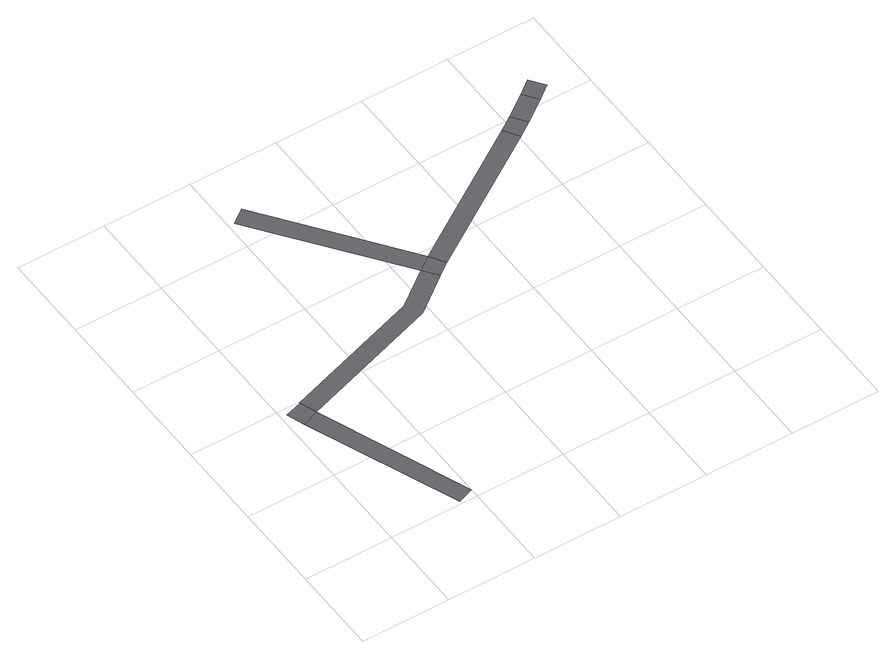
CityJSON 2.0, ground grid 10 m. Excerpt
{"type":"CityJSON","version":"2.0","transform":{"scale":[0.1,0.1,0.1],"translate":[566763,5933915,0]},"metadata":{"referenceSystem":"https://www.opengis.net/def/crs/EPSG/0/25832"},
"CityObjects":{
"road1":{"type":"Road","attributes":{"class":"transportation","name":"Intersection 17647","_createdBy":"webcityeditor","_createdAt":"2026-07-30T19:20:00.000Z","_connectedOsm2streetsRoadIds":["14376","14375","21263"],"_osm2streetsRoadEndpoints":{"14375":"end","14376":"start","21263":"start"},"_osmNodeIds":["4279078303"],"_intersectionControl":"Signed","_verticalProfile":{"placement":"surface","source":"osm_tags","elevationM":0,"osmLayer":0}},"geometry":[{"type":"MultiSurface","lod":"2","boundaries":[[[0,1,2,3,4]]],"semantics":{"surfaces":[{"type":"TrafficArea","function":"intersection","transportationUsage":"intersection","surfaceMaterial":"asphalt","source":"osm2streets","sourceType":"Connection","connectedRoadIds":["14376","14375","21263"],"roadEndpoints":{"14375":"end","14376":"start","21263":"start"},"osmNodeIds":["4279078303"]}],"values":[0]}}]},
"road2":{"type":"Road","attributes":{"class":"transportation","function":"road","name":"osm2streets road 21263","_createdBy":"webcityeditor","_createdAt":"2026-07-30T19:20:00.000Z","_osmWayIds":["975383841"],"_osm2streetsLaneCount":1,"_highwayType":"footway","_osmTags":{"highway":"footway","name":"osm2streets road 21263","layer":"0"},"_verticalProfile":{"placement":"surface","source":"osm_tags","elevationM":0,"osmLayer":0}},"geometry":[{"type":"MultiSurface","lod":"2","boundaries":[[[0,5,6,1]]],"semantics":{"surfaces":[{"type":"TrafficArea","function":"sidewalk","trafficDirection":"forward","transportationUsage":"sidewalk","surfaceMaterial":"asphalt","verticalPlacement":"surface","roadElevation":0,"source":"osm2streets","sourceType":"Footway","sourceSurfaceIndex":0,"osm2streetsLaneIndex":0,"osmWayIds":["975383841"],"allowedModes":["pedestrian"]}],"values":[0]}}]},
"road3":{"type":"Road","attributes":{"class":"transportation","function":"road","name":"osm2streets road 14375","_createdBy":"webcityeditor","_createdAt":"2026-07-30T19:20:00.000Z","_osmWayIds":["428807464"],"_osm2streetsLaneCount":1,"_highwayType":"footway","_osmTags":{"highway":"footway","name":"osm2streets road 14375","layer":"0"},"_verticalProfile":{"placement":"surface","source":"osm_tags","elevationM":0,"osmLayer":0}},"geometry":[{"type":"MultiSurface","lod":"2","boundaries":[[[7,8,2,1,9,10]]],"semantics":{"surfaces":[{"type":"TrafficArea","function":"sidewalk","trafficDirection":"forward","transportationUsage":"sidewalk","surfaceMaterial":"asphalt","verticalPlacement":"surface","roadElevation":0,"source":"osm2streets","sourceType":"Footway","sourceSurfaceIndex":0,"osm2streetsLaneIndex":0,"osmWayIds":["428807464"],"allowedModes":["pedestrian"]}],"values":[0]}}]},
"road4":{"type":"Road","attributes":{"class":"transportation","function":"road","name":"osm2streets road 14371","_createdBy":"webcityeditor","_createdAt":"2026-07-30T19:20:00.000Z","_osmWayIds":["428807462"],"_osm2streetsLaneCount":1,"_highwayType":"steps","_osmTags":{"highway":"steps","name":"osm2streets road 14371","layer":"0"},"_verticalProfile":{"placement":"surface","source":"osm_tags","elevationM":0,"osmLayer":0}},"geometry":[{"type":"MultiSurface","lod":"2","boundaries":[[[11,12,13,7]]],"semantics":{"surfaces":[{"type":"TrafficArea","function":"sidewalk","trafficDirection":"forward","transportationUsage":"sidewalk","surfaceMaterial":"asphalt","verticalPlacement":"surface","roadElevation":0,"source":"osm2streets","sourceType":"Footway","sourceSurfaceIndex":0,"osm2streetsLaneIndex":0,"osmWayIds":["428807462"],"allowedModes":["pedestrian"]}],"values":[0]}}]},
"road5":{"type":"Road","attributes":{"class":"transportation","name":"Intersection 11825","_createdBy":"webcityeditor","_createdAt":"2026-07-30T19:20:00.000Z","_connectedOsm2streetsRoadIds":["14371","14374","14375"],"_osm2streetsRoadEndpoints":{"14371":"start","14374":"end","14375":"start"},"_osmNodeIds":["4279078305"],"_intersectionControl":"Signed","_verticalProfile":{"placement":"surface","source":"osm_tags","elevationM":0,"osmLayer":0}},"geometry":[{"type":"MultiSurface","lod":"2","boundaries":[[[10,14,11,7]]],"semantics":{"surfaces":[{"type":"TrafficArea","function":"intersection","transportationUsage":"intersection","surfaceMaterial":"asphalt","source":"osm2streets","sourceType":"Connection","connectedRoadIds":["14371","14374","14375"],"roadEndpoints":{"14371":"start","14374":"end","14375":"start"},"osmNodeIds":["4279078305"]}],"values":[0]}}]},
"road6":{"type":"Road","attributes":{"class":"transportation","function":"road","name":"osm2streets road 14374","_createdBy":"webcityeditor","_createdAt":"2026-07-30T19:20:00.000Z","_osmWayIds":["428807464"],"_osm2streetsLaneCount":1,"_highwayType":"footway","_osmTags":{"highway":"footway","name":"osm2streets road 14374","layer":"0"},"_verticalProfile":{"placement":"surface","source":"osm_tags","elevationM":0,"osmLayer":0}},"geometry":[{"type":"MultiSurface","lod":"2","boundaries":[[[15,11,14,16]]],"semantics":{"surfaces":[{"type":"TrafficArea","function":"sidewalk","trafficDirection":"forward","transportationUsage":"sidewalk","surfaceMaterial":"asphalt","verticalPlacement":"surface","roadElevation":0,"source":"osm2streets","sourceType":"Footway","sourceSurfaceIndex":0,"osm2streetsLaneIndex":0,"osmWayIds":["428807464"],"allowedModes":["pedestrian"]}],"values":[0]}}]},
"road7":{"type":"Road","attributes":{"class":"transportation","name":"Intersection 3962","_createdBy":"webcityeditor","_createdAt":"2026-07-30T19:20:00.000Z","_connectedOsm2streetsRoadIds":["4720","14374"],"_osm2streetsRoadEndpoints":{"4720":"start","14374":"start"},"_osmNodeIds":["583203497"],"_intersectionControl":"Signed","_verticalProfile":{"placement":"surface","source":"osm_tags","elevationM":0,"osmLayer":0}},"geometry":[{"type":"MultiSurface","lod":"2","boundaries":[[[17,15,16,18]]],"semantics":{"surfaces":[{"type":"TrafficArea","function":"intersection","transportationUsage":"intersection","surfaceMaterial":"asphalt","source":"osm2streets","sourceType":"Connection","connectedRoadIds":["4720","14374"],"roadEndpoints":{"4720":"start","14374":"start"},"osmNodeIds":["583203497"]}],"values":[0]}}]},
"road8":{"type":"Road","attributes":{"class":"transportation","function":"road","name":"osm2streets road 4720","_createdBy":"webcityeditor","_createdAt":"2026-07-30T19:20:00.000Z","_osmWayIds":["45816943"],"_osm2streetsLaneCount":1,"_highwayType":"footway","_osmTags":{"highway":"footway","name":"osm2streets road 4720","layer":"0"},"_verticalProfile":{"placement":"surface","source":"osm_tags","elevationM":0,"osmLayer":0}},"geometry":[{"type":"MultiSurface","lod":"2","boundaries":[[[18,19,20,17]]],"semantics":{"surfaces":[{"type":"TrafficArea","function":"sidewalk","trafficDirection":"forward","transportationUsage":"sidewalk","surfaceMaterial":"metal","verticalPlacement":"surface","roadElevation":0,"source":"osm2streets","sourceType":"Footway","sourceSurfaceIndex":0,"osm2streetsLaneIndex":0,"osmWayIds":["45816943"],"allowedModes":["pedestrian"]}],"values":[0]}}]},
"road9":{"type":"Road","attributes":{"class":"transportation","name":"Intersection 3963","_createdBy":"webcityeditor","_createdAt":"2026-07-30T19:20:00.000Z","_connectedOsm2streetsRoadIds":["14372","4720"],"_osm2streetsRoadEndpoints":{"4720":"end","14372":"start"},"_osmNodeIds":["583203498"],"_intersectionControl":"Signed","_verticalProfile":{"placement":"surface","source":"osm_tags","elevationM":0,"osmLayer":0}},"geometry":[{"type":"MultiSurface","lod":"2","boundaries":[[[19,21,22,20]]],"semantics":{"surfaces":[{"type":"TrafficArea","function":"intersection","transportationUsage":"intersection","surfaceMaterial":"asphalt","source":"osm2streets","sourceType":"Connection","connectedRoadIds":["14372","4720"],"roadEndpoints":{"4720":"end","14372":"start"},"osmNodeIds":["583203498"]}],"values":[0]}}]}
},
"vertices":[
[14,172,0],[33,180,0],[26,199,0],[26,198,0],[7,192,0],
[82,3,0],[100,10,0],
[222,280,0],[182,250,0],[192,232,0],[234,264,0],
[238,292,0],[123,445,0],[107,433,0],
[249,275,0],
[391,392,0],[402,375,0],
[407,403,0],[419,387,0],
[445,406,0],[433,422,0],
[461,418,0],[449,434,0]
]}
